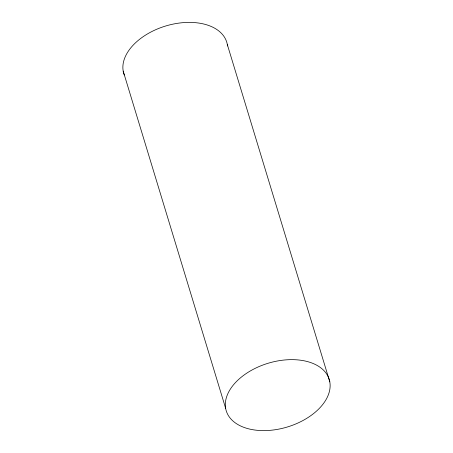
<?xml version="1.0" encoding="UTF-8"?>
<svg xmlns="http://www.w3.org/2000/svg" width="453" height="453" viewBox="0 0 453 453"><rect width="100%" height="100%" fill="white"/><g stroke="black" fill="none" stroke-linecap="round" stroke-linejoin="round"><path stroke-width="0.68" d="M227.338 44.615L329.807 381.868A53.822 33.284 -16.9 0 1 256.766 430.259A53.822 33.284 -16.9 0 1 246.625 373.249A53.822 33.284 -16.9 0 1 329.807 381.868M123.193 71.132L225.662 408.385M124.281 75A53.822 33.284 -16.9 0 1 167.316 25.521A53.822 33.284 -16.9 0 1 227.531 45.946"/></g></svg>
